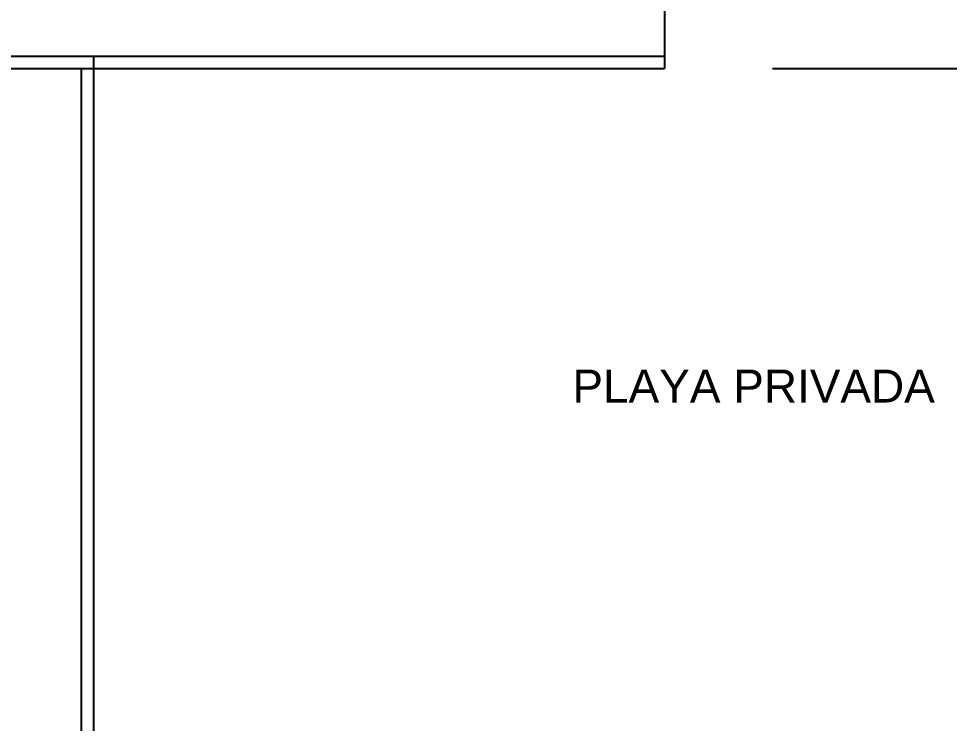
# Model space of a CAD drawing. Extents: x 26 to 214, y -151 to 101.
# Drawn here: x 190.08 to 201.4, y -93.59 to -85.02 of the extents above; entities that cross this region are included whole.
import ezdxf

# ---------------------------------------------------------------- set-up
doc = ezdxf.new("R2010")
doc.units = 0
doc.header["$LTSCALE"] = 10
doc.header["$MEASUREMENT"] = 0
doc.linetypes.add('DASHDOT', pattern=[1, 0.5, -0.25, 0, -0.25])
doc.layers.get('0').update_dxf_attribs({"linetype": 'CONTINUOUS'})
for name, color, linetype in [('00-MUROS', 5, 'CONTINUOUS'), ('00-TEXTOS', 4, 'CONTINUOUS'), ('EJES', 6, 'DASHDOT'), ('FINO', 20, 'CONTINUOUS')]:
    doc.layers.add(name, color=color, linetype=linetype)
doc.styles.add('ARIAL', font='arial.ttf')

msp = doc.modelspace()

# ---------------------------------------------------------------- linework, layer by layer
msp.add_line((197.938, -85.473), (197.938, -85.623))
at = {"layer": '00-MUROS'}
for p, q in [((190.992, -85.473), (190.992, -97.183)), ((190.842, -85.623), (190.842, -97.173))]:
    msp.add_line(p, q, dxfattribs=at)
for points in [[(148.752, -85.473), (197.938, -85.473)], [(148.752, -85.623), (197.938, -85.623)]]:
    msp.add_lwpolyline(points, dxfattribs=at)
at = {"layer": 'EJES'}
msp.add_line((148.752, -85.623), (210.539, -85.623), dxfattribs=at)
at = {"layer": 'FINO'}
msp.add_line((197.938, -83.123), (197.938, -85.473), dxfattribs=at)

# ---------------------------------------------------------------- texts
at = {"layer": '00-TEXTOS', "insert": (199.023, -89.485, -28.9), "char_height": 0.4, "width": 6.50552, "attachment_point": 5, "style": 'ARIAL'}
msp.add_mtext('PLAYA PRIVADA', dxfattribs=at)

doc.saveas('drawing.dxf')
